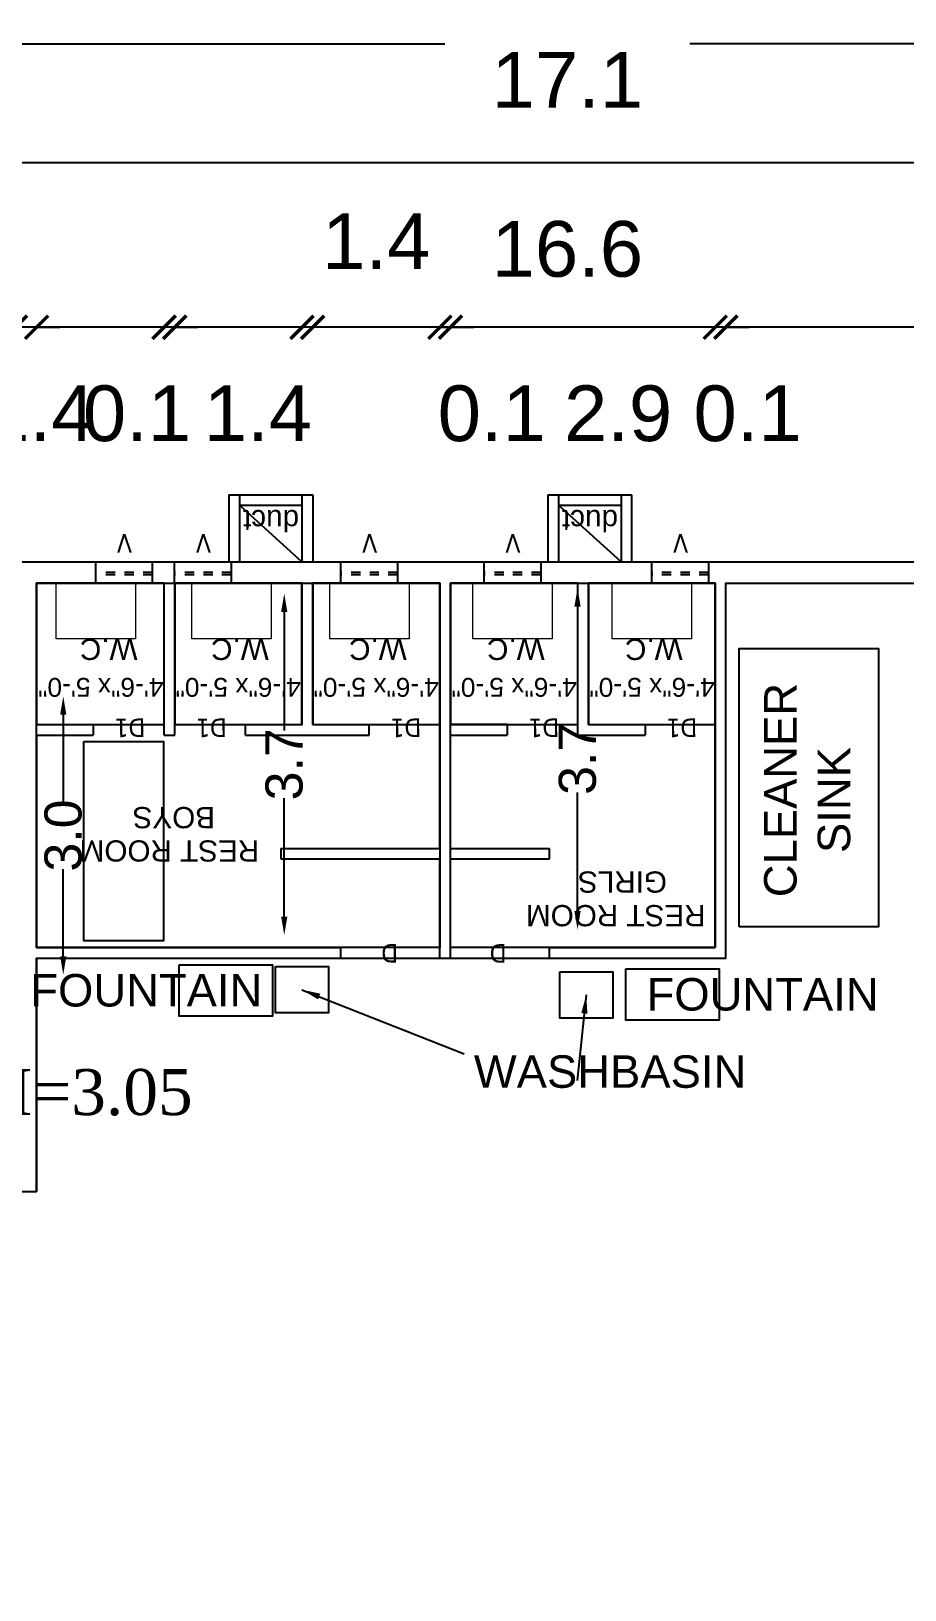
# Model space of a CAD drawing. Header units: metres. Extents: x 21671 to 43338, y -49512 to -25104.
# Drawn here: x 21872.77 to 21882.18, y -25120.8 to -25104.01 of the extents above; entities that cross this region are included whole.
import ezdxf
from ezdxf.enums import TextEntityAlignment as Align

# ---------------------------------------------------------------- set-up
doc = ezdxf.new("R2010")
doc.units = ezdxf.units.M
doc.linetypes.add('HIDDEN', pattern=[0.375, 0.25, -0.125])
for name, color, linetype in [('5', 5, 'Continuous'), ('BLK_1_FLR_4_BLT_UP_AREA', 7, 'Continuous'), ('BLK_1_FLR_4_DRINKING_WATER', 7, 'Continuous'), ('BLK_1_FLR_4_FIRESTAIR_1', 7, 'Continuous'), ('BLK_1_FLR_4_FIRESTAIR_1_FLIGHT_1', 7, 'Continuous'), ('BLK_1_FLR_4_REGULAR_ROOM', 7, 'Continuous'), ('BLK_1_FLR_4_ROOF_AREA', 7, 'Continuous'), ('BLK_1_FLR_4_URINAL', 7, 'Continuous'), ('BLK_1_FLR_4_WASH', 7, 'Continuous'), ('BLK_1_FLR_4_WATER_CLOSET', 7, 'Continuous'), ('BLK_1_FLR_4_WC_BATH', 7, 'Continuous'), ('BLK_1_FLR_4_WC_BATH_HT', 7, 'Continuous')]:
    doc.layers.add(name, color=color, linetype=linetype)
doc.layers.add('FLOOR04', color=181, linetype='Continuous', lineweight=5)
doc.styles.add('SEN', font='tahoma.ttf', dxfattribs={"height": 1})
doc.styles.get("Standard").update_dxf_attribs({"font": 'arial.ttf'})
doc.styles.add('TIMES', font='times.ttf')
doc.dimstyles.new('ISO-25', dxfattribs={"dimtxt": 1, "dimasz": 2.5, "dimexe": 1.25, "dimexo": 0.625, "dimtad": 1, "dimdec": 1, "dimzin": 1, "dimdsep": 46, "dimtxsty": 'Standard', "dimcen": 2.5, "dimse1": 1, "dimse2": 1, "dimsd1": 1, "dimsd2": 1, "dimadec": 1, "dimazin": 3, "dimtfac": 1, "dimtdec": 1, "dimtix": 1, "dimtmove": 2, "dimatfit": 3, "dimfxl": 0, "dimarcsym": 0})

# ---------------------------------------------------------------- blocks, each defined once
blk = doc.blocks.new('A$C3D037593')
at = {"layer": '5', "linetype": 'HIDDEN'}
for p, q in [((0, 4.5), (24, 4.5)), ((0, 3.5), (24, 3.5))]:
    blk.add_line(p, q, dxfattribs=at)
at = {"layer": '5'}
blk.add_lwpolyline([(0, 9), (0, 0), (24, 0), (24, 9)], close=True, dxfattribs=at)
blk = doc.blocks.new('_ArchTick')
at = {"color": 0, "linetype": 'ByBlock', "const_width": 0.15}
blk.add_lwpolyline([(-0.5, -0.5), (0.5, 0.5)], dxfattribs=at)
blk = doc.blocks.new('*D211')
at = {"color": 0, "lineweight": -2}
blk.add_line((21886.85, -25107.202), (21880.251, -25107.202), dxfattribs=at)
at = {"layer": 'Defpoints', "color": 0}
for p in [(21880.251, -25107.202), (21880.251, -25109.958), (21886.85, -25109.958)]:
    blk.add_point(p, dxfattribs=at)
at = {"color": 0, "lineweight": -2, "xscale": 0.25, "yscale": 0.25, "zscale": 0.25, "rotation": 180}
blk.add_blockref('_ArchTick', (21880.251, -25107.202), dxfattribs=at)
at = {"color": 0, "lineweight": -2, "xscale": 0.25, "yscale": 0.25, "zscale": 0.25}
blk.add_blockref('_ArchTick', (21886.85, -25107.202), dxfattribs=at)
at = {"color": 0, "insert": (21883.551, -25106.27), "char_height": 0.6, "attachment_point": 5}
blk.add_mtext('6.6', dxfattribs=at)
blk = doc.blocks.new('*D212')
at = {"color": 0, "lineweight": -2}
for p, q in [((21880.137, -25107.202), (21879.887, -25107.202)), ((21880.251, -25107.202), (21880.137, -25107.202)), ((21880.251, -25107.202), (21880.501, -25107.202))]:
    blk.add_line(p, q, dxfattribs=at)
at = {"layer": 'Defpoints', "color": 0}
for p in [(21880.137, -25107.202), (21880.137, -25109.958), (21880.251, -25109.958)]:
    blk.add_point(p, dxfattribs=at)
at = {"color": 0, "lineweight": -2, "xscale": 0.25, "yscale": 0.25, "zscale": 0.25}
blk.add_blockref('_ArchTick', (21880.137, -25107.202), dxfattribs=at)
at = {"color": 0, "lineweight": -2, "xscale": 0.25, "yscale": 0.25, "zscale": 0.25, "rotation": 180}
blk.add_blockref('_ArchTick', (21880.251, -25107.202), dxfattribs=at)
at = {"color": 0, "insert": (21880.485, -25108.133), "char_height": 0.6, "attachment_point": 5}
blk.add_mtext('0.1', dxfattribs=at)
blk = doc.blocks.new('*D213')
at = {"color": 0, "lineweight": -2}
blk.add_line((21880.137, -25107.202), (21877.286, -25107.202), dxfattribs=at)
at = {"layer": 'Defpoints', "color": 0}
for p in [(21877.286, -25107.202), (21877.286, -25109.958), (21880.137, -25109.958)]:
    blk.add_point(p, dxfattribs=at)
at = {"color": 0, "lineweight": -2, "xscale": 0.25, "yscale": 0.25, "zscale": 0.25, "rotation": 180}
blk.add_blockref('_ArchTick', (21877.286, -25107.202), dxfattribs=at)
at = {"color": 0, "lineweight": -2, "xscale": 0.25, "yscale": 0.25, "zscale": 0.25}
blk.add_blockref('_ArchTick', (21880.137, -25107.202), dxfattribs=at)
at = {"color": 0, "insert": (21879.091, -25108.133), "char_height": 0.6, "attachment_point": 5}
blk.add_mtext('2.9', dxfattribs=at)
blk = doc.blocks.new('*D214')
at = {"color": 0, "lineweight": -2}
for p, q in [((21877.172, -25107.202), (21876.922, -25107.202)), ((21877.286, -25107.202), (21877.172, -25107.202)), ((21877.286, -25107.202), (21877.536, -25107.202))]:
    blk.add_line(p, q, dxfattribs=at)
at = {"layer": 'Defpoints', "color": 0}
for p in [(21877.172, -25107.202), (21877.172, -25109.958), (21877.286, -25109.958)]:
    blk.add_point(p, dxfattribs=at)
at = {"color": 0, "lineweight": -2, "xscale": 0.25, "yscale": 0.25, "zscale": 0.25}
blk.add_blockref('_ArchTick', (21877.172, -25107.202), dxfattribs=at)
at = {"color": 0, "lineweight": -2, "xscale": 0.25, "yscale": 0.25, "zscale": 0.25, "rotation": 180}
blk.add_blockref('_ArchTick', (21877.286, -25107.202), dxfattribs=at)
at = {"color": 0, "insert": (21877.73, -25108.133), "char_height": 0.6, "attachment_point": 5}
blk.add_mtext('0.1', dxfattribs=at)
blk = doc.blocks.new('*D215')
at = {"color": 0, "lineweight": -2}
for p, q in [((21875.801, -25107.202), (21875.551, -25107.202)), ((21877.172, -25107.202), (21875.801, -25107.202)), ((21877.172, -25107.202), (21877.422, -25107.202))]:
    blk.add_line(p, q, dxfattribs=at)
at = {"layer": 'Defpoints', "color": 0}
for p in [(21875.801, -25107.202), (21875.801, -25109.958), (21877.172, -25109.958)]:
    blk.add_point(p, dxfattribs=at)
at = {"color": 0, "lineweight": -2, "xscale": 0.25, "yscale": 0.25, "zscale": 0.25}
blk.add_blockref('_ArchTick', (21875.801, -25107.202), dxfattribs=at)
at = {"color": 0, "lineweight": -2, "xscale": 0.25, "yscale": 0.25, "zscale": 0.25, "rotation": 180}
blk.add_blockref('_ArchTick', (21877.172, -25107.202), dxfattribs=at)
at = {"color": 0, "insert": (21876.486, -25106.276), "char_height": 0.6, "attachment_point": 5}
blk.add_mtext('1.4', dxfattribs=at)
blk = doc.blocks.new('*D216')
at = {"color": 0, "lineweight": -2}
blk.add_line((21875.686, -25107.202), (21874.315, -25107.202), dxfattribs=at)
at = {"layer": 'Defpoints', "color": 0}
for p in [(21874.315, -25107.202), (21874.315, -25109.958), (21875.686, -25109.958)]:
    blk.add_point(p, dxfattribs=at)
at = {"color": 0, "lineweight": -2, "xscale": 0.25, "yscale": 0.25, "zscale": 0.25, "rotation": 180}
blk.add_blockref('_ArchTick', (21874.315, -25107.202), dxfattribs=at)
at = {"color": 0, "lineweight": -2, "xscale": 0.25, "yscale": 0.25, "zscale": 0.25}
blk.add_blockref('_ArchTick', (21875.686, -25107.202), dxfattribs=at)
at = {"color": 0, "insert": (21875.212, -25108.128), "char_height": 0.6, "attachment_point": 5}
blk.add_mtext('1.4', dxfattribs=at)
blk = doc.blocks.new('*D217')
at = {"color": 0, "lineweight": -2}
for p, q in [((21874.2, -25107.202), (21873.95, -25107.202)), ((21874.315, -25107.202), (21874.2, -25107.202)), ((21874.315, -25107.202), (21874.565, -25107.202))]:
    blk.add_line(p, q, dxfattribs=at)
at = {"layer": 'Defpoints', "color": 0}
for p in [(21874.2, -25107.202), (21874.2, -25109.958), (21874.315, -25109.958)]:
    blk.add_point(p, dxfattribs=at)
at = {"color": 0, "lineweight": -2, "xscale": 0.25, "yscale": 0.25, "zscale": 0.25}
blk.add_blockref('_ArchTick', (21874.2, -25107.202), dxfattribs=at)
at = {"color": 0, "lineweight": -2, "xscale": 0.25, "yscale": 0.25, "zscale": 0.25, "rotation": 180}
blk.add_blockref('_ArchTick', (21874.315, -25107.202), dxfattribs=at)
at = {"color": 0, "insert": (21873.909, -25108.133), "char_height": 0.6, "attachment_point": 5}
blk.add_mtext('0.1', dxfattribs=at)
blk = doc.blocks.new('*D218')
at = {"color": 0, "lineweight": -2}
blk.add_line((21874.2, -25107.202), (21872.828, -25107.202), dxfattribs=at)
at = {"layer": 'Defpoints', "color": 0}
for p in [(21872.828, -25107.202), (21872.828, -25109.958), (21874.2, -25109.958)]:
    blk.add_point(p, dxfattribs=at)
at = {"color": 0, "lineweight": -2, "xscale": 0.25, "yscale": 0.25, "zscale": 0.25, "rotation": 180}
blk.add_blockref('_ArchTick', (21872.828, -25107.202), dxfattribs=at)
at = {"color": 0, "lineweight": -2, "xscale": 0.25, "yscale": 0.25, "zscale": 0.25}
blk.add_blockref('_ArchTick', (21874.2, -25107.202), dxfattribs=at)
at = {"color": 0, "insert": (21872.868, -25108.128), "char_height": 0.6, "attachment_point": 5}
blk.add_mtext('1.4', dxfattribs=at)
blk = doc.blocks.new('*D219')
at = {"color": 0, "lineweight": -2}
for p, q in [((21872.6, -25107.202), (21872.35, -25107.202)), ((21872.828, -25107.202), (21872.6, -25107.202)), ((21872.828, -25107.202), (21873.078, -25107.202))]:
    blk.add_line(p, q, dxfattribs=at)
at = {"layer": 'Defpoints', "color": 0}
for p in [(21872.6, -25107.202), (21872.6, -25109.958), (21872.828, -25109.958)]:
    blk.add_point(p, dxfattribs=at)
at = {"color": 0, "lineweight": -2, "xscale": 0.25, "yscale": 0.25, "zscale": 0.25}
blk.add_blockref('_ArchTick', (21872.6, -25107.202), dxfattribs=at)
at = {"color": 0, "lineweight": -2, "xscale": 0.25, "yscale": 0.25, "zscale": 0.25, "rotation": 180}
blk.add_blockref('_ArchTick', (21872.828, -25107.202), dxfattribs=at)
at = {"color": 0, "insert": (21871.7, -25108.133), "char_height": 0.6, "attachment_point": 5}
blk.add_mtext('0.2', dxfattribs=at)
blk = doc.blocks.new('*D193')
at = {"color": 0, "lineweight": -2}
blk.add_line((21886.85, -25105.431), (21870.237, -25105.431), dxfattribs=at)
at = {"layer": 'Defpoints', "color": 0}
for p in [(21870.237, -25105.431), (21870.237, -25109.958), (21886.85, -25109.958)]:
    blk.add_point(p, dxfattribs=at)
at = {"color": 0, "lineweight": -2, "xscale": 0.25, "yscale": 0.25, "zscale": 0.25, "rotation": 180}
blk.add_blockref('_ArchTick', (21870.237, -25105.431), dxfattribs=at)
at = {"color": 0, "lineweight": -2, "xscale": 0.25, "yscale": 0.25, "zscale": 0.25}
blk.add_blockref('_ArchTick', (21886.85, -25105.431), dxfattribs=at)
at = {"color": 0, "insert": (21878.544, -25106.362), "char_height": 0.6, "attachment_point": 5}
blk.add_mtext('16.6', dxfattribs=at)
blk = doc.blocks.new('*D222')
at = {"color": 0, "lineweight": -2}
for p, q in [((21870.009, -25104.151), (21877.226, -25104.151)), ((21887.079, -25104.151), (21879.862, -25104.151))]:
    blk.add_line(p, q, dxfattribs=at)
at = {"layer": 'Defpoints', "color": 0}
for p in [(21870.009, -25104.151), (21870.009, -25109.73), (21887.079, -25109.73)]:
    blk.add_point(p, dxfattribs=at)
at = {"color": 0, "lineweight": -2, "xscale": 0.25, "yscale": 0.25, "zscale": 0.25, "rotation": 180}
blk.add_blockref('_ArchTick', (21870.009, -25104.151), dxfattribs=at)
at = {"color": 0, "lineweight": -2, "xscale": 0.25, "yscale": 0.25, "zscale": 0.25}
blk.add_blockref('_ArchTick', (21887.079, -25104.151), dxfattribs=at)
at = {"color": 0, "insert": (21878.544, -25104.538), "char_height": 0.6, "attachment_point": 5}
blk.add_mtext('17.1', dxfattribs=at)
blk = doc.blocks.new('*D305')
at = {"layer": 'BLK_1_FLR_4_WC_BATH_HT', "color": 0, "lineweight": -2}
for p, q in [((21878.654, -25110.211), (21878.654, -25111.487)), ((21878.654, -25113.491), (21878.654, -25112.215))]:
    blk.add_line(p, q, dxfattribs=at)
at = {"layer": 'BLK_1_FLR_4_WC_BATH_HT', "color": 0}
for points in [[(21878.62, -25110.211), (21878.687, -25110.211), (21878.654, -25110.011)], [(21878.62, -25113.491), (21878.687, -25113.491), (21878.654, -25113.691)]]:
    blk.add_solid(points, dxfattribs=at)
at = {"layer": 'Defpoints', "color": 0}
for p in [(21878.654, -25110.011), (21878.67, -25110.011), (21878.67, -25113.691)]:
    blk.add_point(p, dxfattribs=at)
at = {"layer": 'BLK_1_FLR_4_WC_BATH_HT', "color": 0, "insert": (21878.654, -25111.851), "char_height": 0.4, "attachment_point": 5, "rotation": 90}
blk.add_mtext('3.7', dxfattribs=at)
blk = doc.blocks.new('*D306')
at = {"layer": 'BLK_1_FLR_4_WC_BATH_HT', "color": 0, "lineweight": -2}
for p, q in [((21875.495, -25110.27), (21875.495, -25111.546)), ((21875.495, -25113.55), (21875.495, -25112.274))]:
    blk.add_line(p, q, dxfattribs=at)
at = {"layer": 'BLK_1_FLR_4_WC_BATH_HT', "color": 0}
for points in [[(21875.461, -25110.27), (21875.528, -25110.27), (21875.495, -25110.07)], [(21875.461, -25113.55), (21875.528, -25113.55), (21875.495, -25113.75)]]:
    blk.add_solid(points, dxfattribs=at)
at = {"layer": 'Defpoints', "color": 0}
for p in [(21875.495, -25110.07), (21875.511, -25110.07), (21875.511, -25113.75)]:
    blk.add_point(p, dxfattribs=at)
at = {"layer": 'BLK_1_FLR_4_WC_BATH_HT', "color": 0, "insert": (21875.495, -25111.91), "char_height": 0.4, "attachment_point": 5, "rotation": 90}
blk.add_mtext('3.7', dxfattribs=at)
blk = doc.blocks.new('*D322')
at = {"layer": 'BLK_1_FLR_4_FIRESTAIR_1_FLIGHT_1', "color": 0, "lineweight": -2}
for p, q in [((21873.115, -25111.377), (21873.115, -25112.314)), ((21873.115, -25113.977), (21873.115, -25113.041))]:
    blk.add_line(p, q, dxfattribs=at)
at = {"layer": 'BLK_1_FLR_4_FIRESTAIR_1_FLIGHT_1', "color": 0}
for points in [[(21873.081, -25111.377), (21873.148, -25111.377), (21873.115, -25111.177)], [(21873.081, -25113.977), (21873.148, -25113.977), (21873.115, -25114.177)]]:
    blk.add_solid(points, dxfattribs=at)
at = {"layer": 'Defpoints', "color": 0}
for p in [(21872.6, -25111.177), (21873.115, -25111.177), (21872.6, -25114.177)]:
    blk.add_point(p, dxfattribs=at)
at = {"layer": 'BLK_1_FLR_4_FIRESTAIR_1_FLIGHT_1', "color": 0, "insert": (21873.115, -25112.677), "char_height": 0.4, "attachment_point": 5, "rotation": 90}
blk.add_mtext('3.0', dxfattribs=at)

msp = doc.modelspace()

# ---------------------------------------------------------------- linework, layer by layer
at = {"color": 0}
for p, q in [((21874.899, -25109.006), (21874.899, -25109.73)), ((21875.013, -25109.006), (21875.013, -25109.73)), ((21875.686, -25109.73), (21875.013, -25109.12)), ((21875.686, -25109.006), (21875.686, -25109.73)), ((21875.801, -25109.006), (21875.801, -25109.73)), ((21878.334, -25109.006), (21878.334, -25109.73)), ((21878.448, -25109.006), (21878.448, -25109.73)), ((21879.122, -25109.73), (21878.448, -25109.12)), ((21879.122, -25109.006), (21879.122, -25109.73)), ((21879.236, -25109.006), (21879.236, -25109.73)), ((21872.828, -25109.958), (21874.2, -25109.958)), ((21872.828, -25109.958), (21872.828, -25111.482)), ((21874.2, -25111.597), (21874.2, -25109.958)), ((21874.315, -25109.958), (21875.686, -25109.958)), ((21874.315, -25111.597), (21874.315, -25109.958)), ((21875.686, -25111.482), (21875.686, -25109.958)), ((21875.801, -25109.958), (21877.172, -25109.958)), ((21875.801, -25111.482), (21875.801, -25109.958)), ((21877.172, -25112.816), (21877.172, -25109.958)), ((21877.286, -25109.958), (21878.658, -25109.958)), ((21877.286, -25111.482), (21877.286, -25109.958)), ((21878.658, -25111.597), (21878.658, -25109.958)), ((21878.772, -25109.958), (21880.137, -25109.958)), ((21878.772, -25111.482), (21878.772, -25109.958)), ((21880.137, -25113.883), (21880.137, -25109.958)), ((21880.251, -25109.958), (21886.85, -25109.958)), ((21880.251, -25113.997), (21880.251, -25109.958)), ((21872.828, -25111.482), (21873.438, -25111.482)), ((21873.438, -25111.482), (21873.438, -25111.597)), ((21875.077, -25111.597), (21875.077, -25111.482)), ((21875.077, -25111.482), (21875.686, -25111.482)), ((21875.801, -25111.482), (21876.41, -25111.482)), ((21876.41, -25111.597), (21876.41, -25111.482)), ((21877.896, -25111.482), (21877.286, -25111.482)), ((21877.896, -25111.482), (21877.896, -25111.597)), ((21878.772, -25111.482), (21879.382, -25111.482)), ((21879.382, -25111.482), (21879.382, -25111.597)), ((21872.828, -25111.597), (21872.828, -25113.883)), ((21872.828, -25111.597), (21873.438, -25111.597)), ((21874.2, -25111.597), (21874.315, -25111.597)), ((21874.2, -25111.597), (21874.315, -25111.597)), ((21875.077, -25111.597), (21875.686, -25111.597)), ((21875.686, -25111.597), (21876.41, -25111.597)), ((21877.286, -25111.597), (21877.896, -25111.597)), ((21877.286, -25112.816), (21877.286, -25111.597)), ((21878.658, -25111.597), (21879.382, -25111.597)), ((21875.457, -25112.816), (21877.172, -25112.816)), ((21875.457, -25112.816), (21875.457, -25112.93)), ((21877.286, -25112.816), (21878.353, -25112.816)), ((21878.353, -25112.93), (21878.353, -25112.816)), ((21875.457, -25112.93), (21877.172, -25112.93)), ((21877.172, -25113.997), (21877.172, -25112.93)), ((21877.286, -25113.997), (21877.286, -25112.93)), ((21877.286, -25112.93), (21878.353, -25112.93)), ((21872.828, -25113.883), (21876.105, -25113.883)), ((21872.828, -25113.997), (21872.828, -25116.512)), ((21872.828, -25113.997), (21876.105, -25113.997)), ((21876.105, -25113.997), (21876.105, -25113.883)), ((21877.172, -25113.997), (21877.286, -25113.997)), ((21878.353, -25113.883), (21880.137, -25113.883)), ((21878.353, -25113.997), (21878.353, -25113.883)), ((21878.353, -25113.997), (21880.251, -25113.997)), ((21872.6, -25116.512), (21872.828, -25116.512))]:
    msp.add_line(p, q, dxfattribs=at)
for points in [[(21874.899, -25109.006), (21875.801, -25109.006)], [(21875.013, -25109.12), (21875.686, -25109.12)], [(21878.334, -25109.006), (21879.236, -25109.006)], [(21878.448, -25109.12), (21879.122, -25109.12)]]:
    msp.add_lwpolyline(points, dxfattribs=at)
msp.add_lwpolyline([(21887.079, -25133.506), (21870.009, -25133.506), (21870.009, -25109.73), (21887.079, -25109.73)], close=True, dxfattribs=at)
at = {"layer": 'BLK_1_FLR_4_BLT_UP_AREA', "color": 13}
msp.add_lwpolyline([(21870.009, -25109.73), (21887.079, -25109.73), (21887.079, -25133.506), (21870.009, -25133.506)], close=True, dxfattribs=at)
at = {"layer": 'BLK_1_FLR_4_DRINKING_WATER', "color": 7}
for points in [[(21874.362, -25114.071), (21875.368, -25114.071), (21875.368, -25114.622), (21874.362, -25114.622)], [(21879.172, -25114.114), (21880.178, -25114.114), (21880.178, -25114.665), (21879.172, -25114.665)]]:
    msp.add_lwpolyline(points, close=True, dxfattribs=at)
at = {"layer": 'BLK_1_FLR_4_REGULAR_ROOM', "color": 2}
msp.add_lwpolyline([(21886.85, -25109.958), (21886.85, -25124.818), (21884.108, -25124.818), (21879.992, -25124.818), (21879.992, -25126.533), (21880.22, -25126.533), (21880.22, -25125.047), (21884.107, -25125.047), (21884.107, -25129.848), (21886.85, -25129.848), (21886.85, -25133.277), (21880.22, -25133.277), (21880.22, -25128.362), (21879.992, -25128.362), (21879.992, -25133.277), (21870.237, -25133.277), (21870.237, -25109.958), (21872.6, -25109.958), (21872.6, -25116.512), (21872.828, -25116.512), (21872.828, -25113.997), (21880.251, -25113.997), (21880.251, -25109.958)], close=True, dxfattribs=at)
at = {"layer": 'BLK_1_FLR_4_ROOF_AREA', "color": 54}
msp.add_lwpolyline([(21870.009, -25109.73), (21887.079, -25109.73), (21887.079, -25133.506), (21870.009, -25133.506)], close=True, dxfattribs=at)
at = {"layer": 'BLK_1_FLR_4_URINAL', "color": 235}
msp.add_lwpolyline([(21873.335, -25111.666), (21874.195, -25111.666), (21874.195, -25113.813), (21873.335, -25113.813)], close=True, dxfattribs=at)
at = {"layer": 'BLK_1_FLR_4_WASH', "color": 56}
msp.add_lwpolyline([(21880.395, -25113.662), (21880.395, -25110.662), (21881.895, -25110.662), (21881.895, -25113.662)], close=True, dxfattribs=at)
at = {"layer": 'BLK_1_FLR_4_WASH', "color": 55}
for points in [[(21875.399, -25114.089), (21875.971, -25114.089), (21875.971, -25114.587), (21875.399, -25114.587)], [(21878.462, -25114.145), (21879.034, -25114.145), (21879.034, -25114.643), (21878.462, -25114.643)]]:
    msp.add_lwpolyline(points, close=True, dxfattribs=at)
at = {"layer": 'BLK_1_FLR_4_WATER_CLOSET', "color": 1}
for points in [[(21874.2, -25109.958), (21872.828, -25109.958), (21872.828, -25111.482), (21874.2, -25111.482)], [(21875.687, -25109.958), (21874.315, -25109.958), (21874.315, -25111.482), (21875.687, -25111.482)], [(21877.173, -25109.958), (21875.801, -25109.958), (21875.801, -25111.482), (21877.173, -25111.482)]]:
    msp.add_lwpolyline(points, close=True, dxfattribs=at)
at = {"layer": 'BLK_1_FLR_4_WATER_CLOSET', "color": 2}
for points in [[(21878.658, -25109.958), (21877.286, -25109.958), (21877.286, -25111.482), (21878.658, -25111.482)], [(21880.137, -25109.958), (21878.773, -25109.958), (21878.773, -25111.482), (21880.137, -25111.482)]]:
    msp.add_lwpolyline(points, close=True, dxfattribs=at)
at = {"layer": 'BLK_1_FLR_4_WC_BATH', "color": 1}
msp.add_lwpolyline([(21877.172, -25113.883), (21872.828, -25113.883), (21872.828, -25109.958), (21877.172, -25109.958)], close=True, dxfattribs=at)
at = {"layer": 'BLK_1_FLR_4_WC_BATH', "color": 2}
msp.add_lwpolyline([(21880.137, -25113.883), (21877.286, -25113.883), (21877.286, -25109.958), (21880.137, -25109.958)], close=True, dxfattribs=at)
at = {"layer": 'FLOOR04', "color": 102}
for points in [[(21873.893, -25109.958), (21873.893, -25110.558), (21873.038, -25110.558), (21873.038, -25109.958), (21873.893, -25109.958)], [(21875.353, -25109.958), (21875.353, -25110.558), (21874.498, -25110.558), (21874.498, -25109.958), (21875.353, -25109.958)], [(21876.839, -25109.958), (21876.839, -25110.558), (21875.984, -25110.558), (21875.984, -25109.958), (21876.839, -25109.958)], [(21878.382, -25109.958), (21878.382, -25110.558), (21877.527, -25110.558), (21877.527, -25109.958), (21878.382, -25109.958)], [(21879.882, -25109.958), (21879.882, -25110.558), (21879.027, -25110.558), (21879.027, -25109.958), (21879.882, -25109.958)]]:
    msp.add_lwpolyline(points, dxfattribs=at)

# ---------------------------------------------------------------- block references
at = {"color": 0, "xscale": -0.0254017857142961, "yscale": 0.0254017857142961, "zscale": 0.0254017857142961}
for p in [(21874.074, -25109.958), (21874.924, -25109.958), (21876.715, -25109.958), (21878.258, -25109.958), (21880.063, -25109.958)]:
    msp.add_blockref('A$C3D037593', p, dxfattribs=at)

# ---------------------------------------------------------------- texts
at = {"color": 0}
for s, height, p in [('duct', 0.2286, (21875.353, -25109.289)), ('duct', 0.2286, (21878.788, -25109.289)), (' W.C', 0.2286, (21873.649, -25110.672)), (' W.C', 0.2286, (21875.062, -25110.672)), (' W.C', 0.2286, (21876.548, -25110.672)), (' W.C', 0.2286, (21876.548, -25110.672)), (' W.C', 0.2286, (21878.034, -25110.672)), (' W.C', 0.2286, (21879.52, -25110.672)), (' W.C', 0.2286, (21879.52, -25110.672)), ('4\'-6"x 5\'-0"', 0.20321, (21873.519, -25111.081)), ('4\'-6"x 5\'-0"', 0.20321, (21874.999, -25111.081)), ('4\'-6"x 5\'-0"', 0.20321, (21876.485, -25111.081)), ('4\'-6"x 5\'-0"', 0.20321, (21877.971, -25111.081)), ('4\'-6"x 5\'-0"', 0.20321, (21879.456, -25111.081))]:
    msp.add_text(s, height=height, rotation=180, dxfattribs=at).set_placement(p, align=Align.MIDDLE)
at = {"color": 6}
for s, p in [('CLEANER', (21881.013, -25113.342)), ('SINK', (21881.59, -25112.866))]:
    msp.add_text(s, height=0.35, rotation=90, dxfattribs=at).set_placement(p)
at = {"color": 0}
for s, p in [('BOYS', (21874.749, -25112.37)), ('REST ROOM', (21875.225, -25112.729)), ('GIRLS', (21879.617, -25113.064)), ('REST ROOM', (21880.032, -25113.426))]:
    msp.add_text(s, height=0.2286, rotation=180, dxfattribs=at).set_placement(p)
at = {"color": 6}
for s, p in [('FOUNTAIN', (21872.76, -25114.519)), ('FOUNTAIN', (21879.397, -25114.563)), ('WASHBASIN', (21877.537, -25115.395))]:
    msp.add_text(s, height=0.35, dxfattribs=at).set_placement(p)
at = {"color": 0, "char_height": 0.2, "width": 26.3481, "attachment_point": 5, "rotation": 180.6255, "style": 'SEN'}
for s, insert in [('V', (21873.773, -25109.53)), ('V', (21874.624, -25109.53)), ('V', (21876.414, -25109.53)), ('V', (21877.957, -25109.53)), ('V', (21879.763, -25109.53)), ('D1', (21873.833, -25111.517)), ('D1', (21874.71, -25111.517)), ('D1', (21876.805, -25111.517)), ('D1', (21878.291, -25111.517)), ('D1', (21879.777, -25111.517)), ('D', (21876.63, -25113.946)), ('D', (21877.798, -25113.947))]:
    msp.add_mtext(s, dxfattribs=dict(at, insert=insert))
at = {"layer": 'BLK_1_FLR_4_FIRESTAIR_1', "color": 1, "insert": (21868.999, -25115.193), "char_height": 0.49497, "width": 17.44019, "attachment_point": 1, "style": 'TIMES'}
msp.add_mtext('FLR_HT_M=3.05', dxfattribs=at)

# ---------------------------------------------------------------- dimensions: what is measured, and where the dimension line sits
at = {"color": 0}
for base, p1, p2, picture, middle in [((21870.009, -25104.151), (21887.079, -25109.73), (21870.009, -25109.73), '*D222', (21878.544, -25104.538)), ((21870.237, -25105.431), (21886.85, -25109.958), (21870.237, -25109.958), '*D193', (21878.544, -25106.362)), ((21872.6, -25107.202), (21872.828, -25109.958), (21872.6, -25109.958), '*D219', (21871.7, -25108.133)), ((21872.828, -25107.202), (21874.2, -25109.958), (21872.828, -25109.958), '*D218', (21872.868, -25108.128)), ((21874.2, -25107.202), (21874.315, -25109.958), (21874.2, -25109.958), '*D217', (21873.909, -25108.133)), ((21874.315, -25107.202), (21875.686, -25109.958), (21874.315, -25109.958), '*D216', (21875.212, -25108.128)), ((21877.172, -25107.202), (21877.286, -25109.958), (21877.172, -25109.958), '*D214', (21877.73, -25108.133)), ((21877.286, -25107.202), (21880.137, -25109.958), (21877.286, -25109.958), '*D213', (21879.091, -25108.133)), ((21880.137, -25107.202), (21880.251, -25109.958), (21880.137, -25109.958), '*D212', (21880.485, -25108.133))]:
    dim = msp.add_linear_dim(base=base, p1=p1, p2=p2, angle=180, dimstyle='ISO-25', override={"dimtxt": 0.6, "dimasz": 0.25, "dimblk1": 'ArchTick', "dimblk2": 'ArchTick', "dimsah": 1, "dimsd1": 0, "dimsd2": 0}, dxfattribs=at)
    dim.commit()
    dim.dimension.update_dxf_attribs({"geometry": picture, "text_midpoint": middle, "dimtype": 160})
for base, p1, p2, picture, middle in [((21875.801, -25107.202), (21877.172, -25109.958), (21875.801, -25109.958), '*D215', (21876.486, -25106.276)), ((21880.251, -25107.202), (21886.85, -25109.958), (21880.251, -25109.958), '*D211', (21883.551, -25106.27))]:
    dim = msp.add_linear_dim(base=base, p1=p1, p2=p2, angle=180, dimstyle='ISO-25', override={"dimtxt": 0.6, "dimasz": 0.25, "dimblk1": 'ArchTick', "dimblk2": 'ArchTick', "dimsah": 1, "dimsd1": 0, "dimsd2": 0}, dxfattribs=at)
    dim.commit()
    dim.dimension.update_dxf_attribs({"geometry": picture, "text_midpoint": middle})
at = {"layer": 'BLK_1_FLR_4_FIRESTAIR_1_FLIGHT_1', "color": 1}
dim = msp.add_linear_dim(base=(21873.115, -25111.177), p1=(21872.6, -25114.177), p2=(21872.6, -25111.177), angle=270, dimstyle='ISO-25', override={"dimtxt": 0.4, "dimasz": 0.2, "dimgap": 0, "dimtad": 0, "dimsd1": 0, "dimsd2": 0, "dimfxl": 3, "dimfxlon": 1, "dimtfill": 0, "dimtfillclr": 256}, dxfattribs=at)
dim.commit()
dim.dimension.update_dxf_attribs({"geometry": '*D322', "text_midpoint": (21873.115, -25112.677)})
at = {"layer": 'BLK_1_FLR_4_WC_BATH_HT', "color": 1}
dim = msp.add_aligned_dim(p1=(21875.511, -25113.75), p2=(21875.511, -25110.07), distance=0.017, dimstyle='ISO-25', override={"dimtxt": 0.4, "dimasz": 0.2, "dimgap": 0, "dimtad": 0, "dimsd1": 0, "dimsd2": 0, "dimfxl": 3, "dimfxlon": 1, "dimtfill": 0, "dimtfillclr": 256}, dxfattribs=at)
dim.commit()
dim.dimension.update_dxf_attribs({"geometry": '*D306', "text_midpoint": (21875.495, -25111.91)})
at = {"layer": 'BLK_1_FLR_4_WC_BATH_HT', "color": 2}
dim = msp.add_aligned_dim(p1=(21878.67, -25113.691), p2=(21878.67, -25110.011), distance=0.017, dimstyle='ISO-25', override={"dimtxt": 0.4, "dimasz": 0.2, "dimgap": 0, "dimtad": 0, "dimsd1": 0, "dimsd2": 0, "dimfxl": 3, "dimfxlon": 1, "dimtfill": 0, "dimtfillclr": 256}, dxfattribs=at)
dim.commit()
dim.dimension.update_dxf_attribs({"geometry": '*D305', "text_midpoint": (21878.654, -25111.851)})

# ---------------------------------------------------------------- leaders
at = {"color": 6}
for points in [[(21875.685, -25114.338), (21877.433, -25115.03)], [(21878.748, -25114.394), (21878.65, -25115.316)]]:
    msp.add_leader(points, dimstyle='ISO-25', override={"dimtxt": 0.4, "dimasz": 0.2, "dimgap": 0, "dimtad": 0, "dimsd1": 0, "dimsd2": 0, "dimfxl": 3, "dimfxlon": 1, "dimtfillclr": 256}, dxfattribs=at)

doc.saveas('drawing.dxf')
